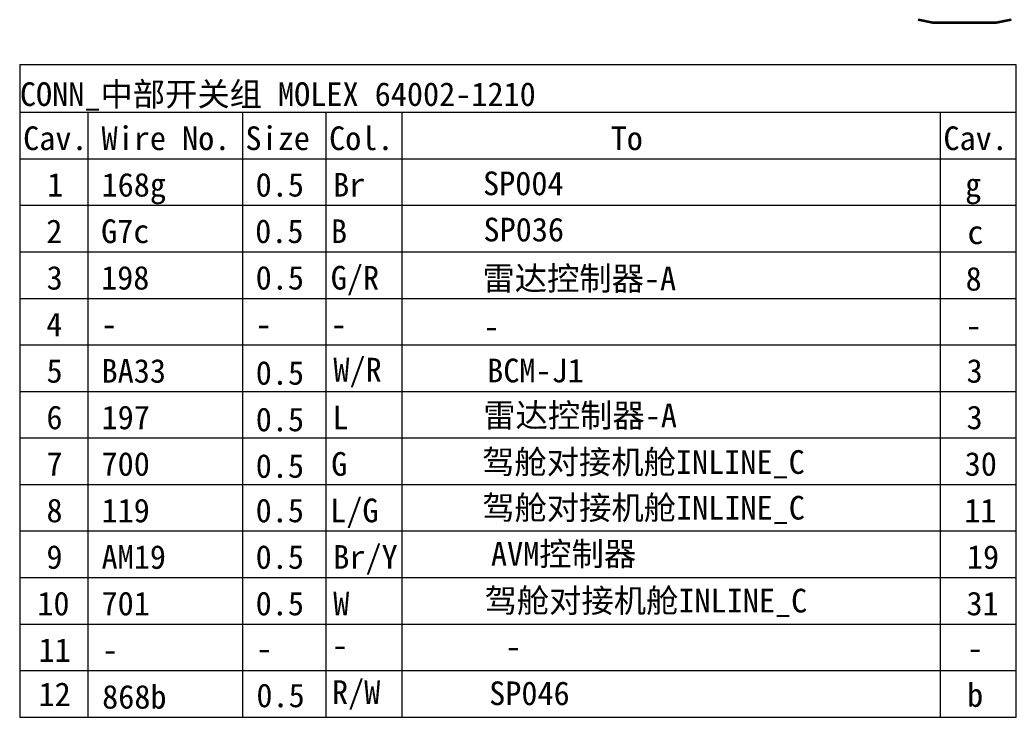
# Model space of a CAD drawing. Header units: millimetres. Extents: x 17 to 3784, y 12 to 1382.
# Drawn here: x 1249 to 1302.3, y 682.1 to 719.3 of the extents above; entities that cross this region are included whole.
import ezdxf

# ---------------------------------------------------------------- set-up
doc = ezdxf.new("R2010")
doc.units = ezdxf.units.MM
doc.styles.add('FangSong_GB2312_Style', font='simfang.ttf')

msp = doc.modelspace()

# ---------------------------------------------------------------- linework, layer by layer
at = {"color": 7, "lineweight": 35, "ltscale": 0.053491}
msp.add_line((1297.827, 719.148), (1297.037, 719.306), dxfattribs=at)
at = {"color": 7, "lineweight": 35, "ltscale": 0.053489}
msp.add_line((1302.008, 719.306), (1301.217, 719.148), dxfattribs=at)
at = {"color": 7, "lineweight": 35, "ltscale": 0.225}
msp.add_line((1301.217, 719.148), (1297.827, 719.148), dxfattribs=at)
at = {"color": 7, "linetype": 'Continuous', "lineweight": 13}
for points in [[(1249.038, 716.926), (1302.275, 716.926)], [(1249.038, 716.926), (1249.038, 682.063)], [(1302.266, 716.91), (1302.266, 682.063)], [(1249.038, 714.375), (1302.275, 714.375)], [(1252.662, 714.335), (1252.662, 682.063)], [(1260.941, 714.375), (1260.941, 682.063)], [(1265.388, 714.375), (1265.388, 682.063)], [(1269.444, 714.375), (1269.444, 682.063)], [(1298.219, 714.375), (1298.219, 682.063)], [(1249.038, 711.89), (1302.275, 711.89)], [(1249.038, 709.404), (1302.275, 709.404)], [(1249.038, 706.919), (1302.275, 706.919)], [(1249.038, 704.433), (1302.275, 704.433)], [(1249.038, 701.947), (1302.275, 701.947)], [(1249.038, 699.462), (1302.275, 699.462)], [(1249.038, 696.976), (1302.275, 696.976)], [(1249.038, 692.005), (1302.275, 692.005)], [(1249.038, 689.52), (1302.275, 689.52)], [(1249.038, 687.034), (1302.275, 687.034)], [(1249.038, 684.549), (1302.275, 684.549)], [(1249.038, 682.063), (1302.275, 682.063)]]:
    msp.add_lwpolyline(points, dxfattribs=at)
at = {"color": 0, "linetype": 'Continuous', "lineweight": 13}
msp.add_lwpolyline([(1249.038, 694.491), (1302.275, 694.491)], dxfattribs=at)

# ---------------------------------------------------------------- texts
at = {"color": 7, "linetype": 'Continuous', "style": 'FangSong_GB2312_Style'}
for s, height, p in [('CONN_中部开关组 MOLEX 64002-1210', 1.26546, (1249.038, 714.709)), ('Cav.', 1.2655, (1249.21, 712.353)), ('Wire No.', 1.2655, (1253.4, 712.353)), ('Size', 1.2655, (1261.092, 712.353)), ('Col.', 1.2655, (1265.561, 712.353)), ('To', 1.2655, (1280.607, 712.353)), ('Cav.', 1.2655, (1298.392, 712.353)), ('1', 1.265, (1250.494, 709.868)), ('168g', 1.2655, (1253.4, 709.868)), ('0.5', 1.2655, (1261.637, 709.868)), ('Br', 1.2655, (1265.778, 709.868)), ('SP004', 1.2655, (1273.789, 709.943)), ('g', 1.265, (1299.55, 709.868)), ('2', 1.265, (1250.446, 707.382)), ('G7c', 1.2655, (1253.375, 707.386)), ('0.5', 1.2655, (1261.612, 707.386)), ('B', 1.265, (1265.664, 707.386)), ('SP036', 1.2655, (1273.813, 707.473)), ('c', 1.265, (1299.674, 707.332)), ('3', 1.265, (1250.465, 704.897)), ('198', 1.2655, (1253.375, 704.901)), ('0.5', 1.2655, (1261.637, 704.901)), ('雷达控制器-A', 1.2655, (1273.756, 704.864)), ('8', 1.265, (1299.579, 704.846)), ('4', 1.265, (1250.443, 702.411)), ('-', 1.265, (1253.375, 702.415)), ('-', 1.265, (1261.637, 702.415)), ('-', 1.265, (1265.649, 702.415)), ('-', 1.265, (1273.808, 702.293)), ('-', 1.265, (1299.579, 702.361)), ('5', 1.265, (1250.461, 699.925)), ('BA33', 1.2655, (1253.4, 699.925)), ('W/R', 1.2655, (1265.79, 699.99)), ('BCM-J1', 1.2655, (1274.009, 699.944)), ('3', 1.265, (1299.628, 699.925)), ('0.5', 1.2655, (1261.642, 699.817)), ('雷达控制器-A', 1.2655, (1273.8, 697.549)), ('6', 1.265, (1250.454, 697.44)), ('197', 1.2655, (1253.4, 697.44)), ('0.5', 1.2655, (1261.642, 697.331)), ('L', 1.265, (1265.745, 697.44)), ('3', 1.265, (1299.628, 697.44)), ('7', 1.265, (1250.454, 694.954)), ('700', 1.2655, (1253.4, 694.954)), ('0.5', 1.2655, (1261.642, 694.846)), ('G', 1.265, (1265.674, 694.954)), ('8', 1.265, (1250.457, 692.469)), ('119', 1.2655, (1253.4, 692.469)), ('0.5', 1.2655, (1261.637, 692.469)), ('L/G', 1.2655, (1265.619, 692.469)), ('驾舱对接机舱INLINE_C', 1.26546, (1273.744, 692.614)), ('11', 1.2655, (1299.506, 692.469)), ('AVM控制器', 1.2655, (1274.211, 690.149)), ('9', 1.265, (1250.454, 689.983)), ('AM19', 1.2655, (1253.4, 689.983)), ('0.5', 1.2655, (1261.637, 689.983)), ('Br/Y', 1.2655, (1265.785, 689.983)), ('10', 1.2655, (1249.968, 687.498)), ('701', 1.2655, (1253.4, 687.498)), ('0.5', 1.2655, (1261.637, 687.498)), ('W', 1.265, (1265.781, 687.498)), ('31', 1.2655, (1299.624, 687.498)), ('11', 1.2655, (1250.032, 685.012)), ('-', 1.265, (1265.711, 685.272)), ('-', 1.265, (1274.981, 685.208)), ('-', 1.265, (1253.428, 685.022)), ('-', 1.265, (1261.672, 685.095)), ('-', 1.265, (1299.656, 685.12)), ('R/W', 1.2655, (1265.715, 682.765)), ('12', 1.2655, (1250.032, 682.649)), ('868b', 1.2655, (1253.432, 682.514)), ('0.5', 1.2655, (1261.676, 682.588)), ('SP046', 1.2655, (1274.116, 682.701)), ('b', 1.265, (1299.66, 682.612))]:
    msp.add_text(s, height=height, dxfattribs=at).set_placement(p)
at = {"color": 1, "linetype": 'Continuous', "style": 'FangSong_GB2312_Style'}
msp.add_text('G/R', height=1.2655, dxfattribs=at).set_placement((1265.649, 704.901))
at = {"color": 0, "linetype": 'Continuous', "style": 'FangSong_GB2312_Style'}
for s, height, p in [('驾舱对接机舱INLINE_C', 1.26546, (1273.738, 695.055)), ('30', 1.2655, (1299.528, 694.954)), ('19', 1.2655, (1299.646, 689.983)), ('驾舱对接机舱INLINE_C', 1.26546, (1273.869, 687.651))]:
    msp.add_text(s, height=height, dxfattribs=at).set_placement(p)

doc.saveas('drawing.dxf')
